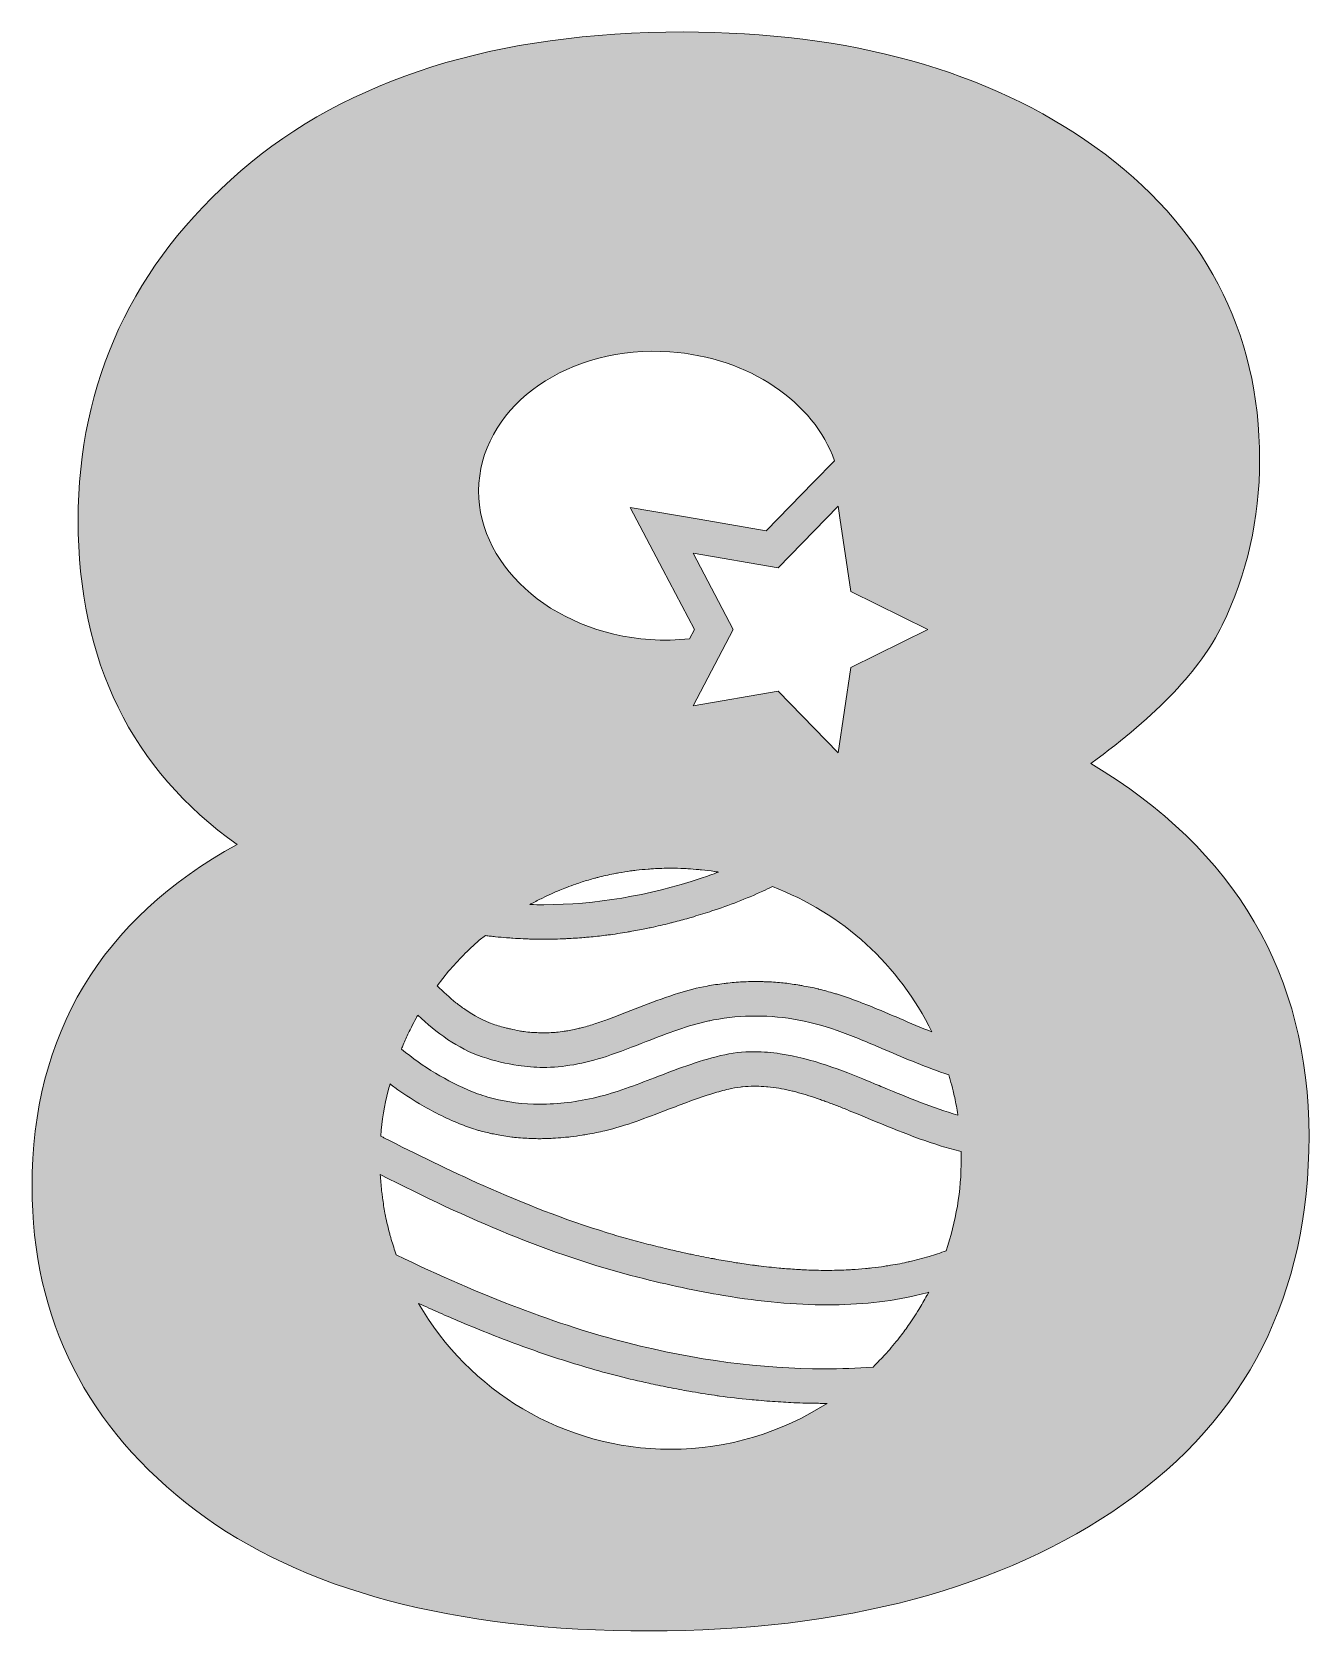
# Model space of a CAD drawing. Header units: millimetres. Extents: x -181 to -43, y -84 to 90.
import ezdxf

# ---------------------------------------------------------------- set-up
doc = ezdxf.new("R2010")
doc.units = ezdxf.units.MM
doc.header["$MEASUREMENT"] = 0
doc.layers.add('Layer 1', color=7, linetype='Continuous', lineweight=0)

msp = doc.modelspace()

# ---------------------------------------------------------------- hatches: boundary and pattern name
at = {"layer": 'Layer 1', "transparency": 33554687}
h = msp.add_hatch(color=7, dxfattribs=at)
h.dxf.hatch_style = 2
edge = h.paths.add_edge_path()
edge.add_spline(control_points=[(-82, -42.3), (-82.61, -42.51), (-83.23, -42.71), (-83.86, -42.9), (-84.58, -43.11), (-85.31, -43.3), (-86.04, -43.47), (-86.04, -43.48), (-86.05, -43.48), (-86.05, -43.48), (-86.7, -43.63), (-87.36, -43.76), (-88.03, -43.87), (-88.24, -43.9), (-88.45, -43.93), (-88.66, -43.96), (-89.13, -44.04), (-89.6, -44.1), (-90.08, -44.15), (-90.31, -44.18), (-90.54, -44.2), (-90.78, -44.23), (-91.27, -44.27), (-91.75, -44.31), (-92.24, -44.34), (-92.45, -44.35), (-92.65, -44.36), (-92.86, -44.37), (-93.54, -44.4), (-94.23, -44.42), (-94.93, -44.42), (-94.93, -44.42), (-94.94, -44.42), (-94.95, -44.42), (-94.99, -44.42), (-95.02, -44.42), (-95.06, -44.42), (-95.77, -44.42), (-96.47, -44.4), (-97.18, -44.37), (-97.4, -44.36), (-97.62, -44.35), (-97.84, -44.34), (-98.42, -44.3), (-99, -44.27), (-99.58, -44.22), (-99.65, -44.21), (-99.73, -44.21), (-99.8, -44.2), (-99.91, -44.19), (-100.03, -44.18), (-100.14, -44.17), (-100.89, -44.1), (-101.63, -44.02), (-102.37, -43.93), (-102.52, -43.91), (-102.68, -43.89), (-102.83, -43.87), (-103.44, -43.79), (-104.04, -43.7), (-104.65, -43.61), (-104.87, -43.57), (-105.09, -43.54), (-105.31, -43.5), (-105.92, -43.4), (-106.54, -43.29), (-107.15, -43.18), (-107.27, -43.16), (-107.4, -43.13), (-107.53, -43.11), (-108.26, -42.97), (-108.98, -42.83), (-109.7, -42.67), (-109.89, -42.63), (-110.09, -42.59), (-110.28, -42.55), (-110.83, -42.43), (-111.38, -42.3), (-111.92, -42.18), (-112.12, -42.13), (-112.32, -42.08), (-112.52, -42.04), (-113.22, -41.87), (-113.91, -41.7), (-114.59, -41.53), (-116.01, -41.16), (-117.43, -40.76), (-118.83, -40.33), (-123.44, -38.92), (-127.92, -37.15), (-132.32, -35.19), (-135.96, -33.57), (-139.55, -31.82), (-143.11, -29.99), (-143.22, -29.93), (-143.34, -29.88), (-143.45, -29.82), (-143.32, -28.12), (-143.05, -26.47), (-142.66, -24.86), (-142.62, -24.73), (-142.54, -24.48), (-142.43, -24.14), (-142.26, -24.28), (-142.09, -24.42), (-141.91, -24.55), (-141.05, -25.17), (-140.16, -25.76), (-139.24, -26.31), (-137.87, -27.12), (-136.42, -27.84), (-134.89, -28.47), (-134.32, -28.71), (-133.73, -28.92), (-133.13, -29.1), (-133.06, -29.12), (-133, -29.14), (-132.93, -29.17), (-132.8, -29.2), (-132.67, -29.24), (-132.55, -29.27), (-132.11, -29.39), (-131.66, -29.5), (-131.21, -29.59), (-131.11, -29.61), (-131.02, -29.64), (-130.92, -29.65), (-130.35, -29.77), (-129.78, -29.85), (-129.2, -29.92), (-129.1, -29.93), (-129, -29.95), (-128.9, -29.96), (-128.32, -30.02), (-127.73, -30.06), (-127.14, -30.08), (-127.06, -30.09), (-126.98, -30.09), (-126.91, -30.09), (-126.67, -30.09), (-126.43, -30.1), (-126.19, -30.1), (-125.97, -30.1), (-125.75, -30.09), (-125.53, -30.08), (-125.26, -30.07), (-125, -30.07), (-124.74, -30.06), (-124.35, -30.04), (-123.96, -30), (-123.57, -29.97), (-123.32, -29.94), (-123.08, -29.93), (-122.83, -29.9), (-122.4, -29.85), (-121.98, -29.78), (-121.56, -29.72), (-121.35, -29.68), (-121.15, -29.66), (-120.95, -29.62), (-120.32, -29.51), (-119.7, -29.38), (-119.09, -29.24), (-117.94, -28.96), (-116.81, -28.61), (-115.69, -28.22), (-114.58, -27.83), (-113.47, -27.41), (-112.36, -26.98), (-110.71, -26.34), (-109.05, -25.7), (-107.35, -25.18), (-106.78, -25.01), (-106.21, -24.85), (-105.63, -24.71), (-105.63, -24.71), (-105.63, -24.71), (-105.63, -24.71), (-105.21, -24.61), (-104.79, -24.54), (-104.36, -24.49), (-104.28, -24.48), (-104.2, -24.47), (-104.12, -24.46), (-103.71, -24.42), (-103.3, -24.39), (-102.89, -24.39), (-102.86, -24.39), (-102.83, -24.39), (-102.8, -24.39), (-102.75, -24.39), (-102.7, -24.39), (-102.65, -24.39), (-102.28, -24.4), (-101.91, -24.42), (-101.54, -24.45), (-101.49, -24.45), (-101.44, -24.45), (-101.39, -24.46), (-100.99, -24.5), (-100.59, -24.55), (-100.19, -24.62), (-100.09, -24.64), (-100, -24.65), (-99.91, -24.67), (-99.51, -24.74), (-99.11, -24.83), (-98.71, -24.92), (-98.68, -24.93), (-98.64, -24.94), (-98.61, -24.95), (-98.23, -25.04), (-97.85, -25.15), (-97.46, -25.26), (-97.38, -25.29), (-97.29, -25.31), (-97.21, -25.34), (-96.81, -25.46), (-96.42, -25.59), (-96.03, -25.72), (-95.95, -25.75), (-95.88, -25.77), (-95.8, -25.8), (-95.62, -25.86), (-95.45, -25.93), (-95.27, -25.99), (-95.09, -26.06), (-94.91, -26.12), (-94.73, -26.19), (-94.67, -26.21), (-94.61, -26.23), (-94.55, -26.26), (-94.16, -26.41), (-93.76, -26.56), (-93.37, -26.71), (-93.28, -26.75), (-93.19, -26.79), (-93.09, -26.83), (-92.72, -26.98), (-92.34, -27.13), (-91.97, -27.28), (-88.82, -28.57), (-85.74, -29.91), (-82.54, -30.9), (-81.83, -31.12), (-81.11, -31.32), (-80.38, -31.5), (-80.38, -31.76), (-80.36, -32.02), (-80.36, -32.28), (-80.36, -35.78), (-80.94, -39.15), (-82, -42.3)], knot_values=[0, 0, 0, 0, 1, 1, 1, 2, 2, 2, 3, 3, 3, 4, 4, 4, 5, 5, 5, 6, 6, 6, 7, 7, 7, 8, 8, 8, 9, 9, 9, 10, 10, 10, 11, 11, 11, 12, 12, 12, 13, 13, 13, 14, 14, 14, 15, 15, 15, 16, 16, 16, 17, 17, 17, 18, 18, 18, 19, 19, 19, 20, 20, 20, 21, 21, 21, 22, 22, 22, 23, 23, 23, 24, 24, 24, 25, 25, 25, 26, 26, 26, 27, 27, 27, 28, 28, 28, 29, 29, 29, 30, 30, 30, 31, 31, 31, 32, 32, 32, 33, 33, 33, 34, 34, 34, 35, 35, 35, 36, 36, 36, 37, 37, 37, 38, 38, 38, 39, 39, 39, 40, 40, 40, 41, 41, 41, 42, 42, 42, 43, 43, 43, 44, 44, 44, 45, 45, 45, 46, 46, 46, 47, 47, 47, 48, 48, 48, 49, 49, 49, 50, 50, 50, 51, 51, 51, 52, 52, 52, 53, 53, 53, 54, 54, 54, 55, 55, 55, 56, 56, 56, 57, 57, 57, 58, 58, 58, 59, 59, 59, 60, 60, 60, 61, 61, 61, 62, 62, 62, 63, 63, 63, 64, 64, 64, 65, 65, 65, 66, 66, 66, 67, 67, 67, 68, 68, 68, 69, 69, 69, 70, 70, 70, 71, 71, 71, 72, 72, 72, 73, 73, 73, 74, 74, 74, 75, 75, 75, 76, 76, 76, 77, 77, 77, 78, 78, 78, 79, 79, 79, 80, 80, 80, 81, 81, 81, 82, 82, 82, 83, 83, 83, 84, 84, 84, 84], degree=3, periodic=0)
edge = h.paths.add_edge_path()
edge.add_spline(control_points=[(-84.09, -47.15), (-84.37, -47.67), (-84.66, -48.18), (-84.96, -48.68), (-85.15, -48.98), (-85.34, -49.28), (-85.54, -49.57), (-85.73, -49.86), (-85.92, -50.15), (-86.12, -50.43), (-86.44, -50.88), (-86.76, -51.31), (-87.1, -51.74), (-87.32, -52.03), (-87.55, -52.31), (-87.79, -52.6), (-88.02, -52.87), (-88.25, -53.15), (-88.5, -53.41), (-88.88, -53.84), (-89.27, -54.25), (-89.68, -54.66), (-89.77, -54.75), (-89.85, -54.84), (-89.94, -54.93), (-89.95, -54.93), (-89.96, -54.93), (-89.97, -54.93), (-91.69, -55.07), (-93.46, -55.13), (-95.24, -55.13), (-102.05, -55.13), (-109.24, -54.18), (-116.6, -52.31), (-124.23, -50.36), (-132.26, -47.31), (-141.77, -42.74), (-141.77, -42.74), (-141.77, -42.74), (-141.77, -42.73), (-141.8, -42.66), (-141.82, -42.59), (-141.84, -42.52), (-142.03, -41.96), (-142.2, -41.41), (-142.36, -40.85), (-142.4, -40.72), (-142.44, -40.59), (-142.47, -40.46), (-142.65, -39.81), (-142.8, -39.16), (-142.93, -38.51), (-142.96, -38.4), (-142.97, -38.29), (-142.99, -38.19), (-143.1, -37.64), (-143.18, -37.08), (-143.26, -36.53), (-143.28, -36.34), (-143.31, -36.15), (-143.33, -35.96), (-143.4, -35.37), (-143.45, -34.79), (-143.49, -34.19), (-143.49, -34.13), (-143.5, -34.07), (-143.51, -34), (-143.51, -34), (-143.51, -34), (-143.5, -34), (-138.69, -36.45), (-134.11, -38.61), (-129.55, -40.47), (-124.91, -42.37), (-120.3, -43.94), (-115.51, -45.16), (-112.2, -46.01), (-109.1, -46.66), (-106.18, -47.15), (-102.11, -47.83), (-98.38, -48.17), (-94.95, -48.17), (-91.44, -48.17), (-88.16, -47.82), (-85.19, -47.13), (-84.77, -47.03), (-84.34, -46.92), (-83.92, -46.81), (-83.91, -46.81), (-83.9, -46.81), (-83.89, -46.8), (-83.96, -46.92), (-84.03, -47.03), (-84.09, -47.15)], knot_values=[0, 0, 0, 0, 1, 1, 1, 2, 2, 2, 3, 3, 3, 4, 4, 4, 5, 5, 5, 6, 6, 6, 7, 7, 7, 8, 8, 8, 9, 9, 9, 10, 10, 10, 11, 11, 11, 12, 12, 12, 13, 13, 13, 14, 14, 14, 15, 15, 15, 16, 16, 16, 17, 17, 17, 18, 18, 18, 19, 19, 19, 20, 20, 20, 21, 21, 21, 22, 22, 22, 23, 23, 23, 24, 24, 24, 25, 25, 25, 26, 26, 26, 27, 27, 27, 28, 28, 28, 29, 29, 29, 30, 30, 30, 31, 31, 31, 31], degree=3, periodic=0)
edge = h.paths.add_edge_path()
edge.add_spline(control_points=[(-111.96, -63.87), (-123.66, -63.87), (-133.88, -57.48), (-139.34, -48.01), (-137.83, -48.7), (-136.32, -49.37), (-134.8, -50.01), (-132.55, -50.96), (-130.29, -51.86), (-128.01, -52.69), (-125.72, -53.52), (-123.41, -54.28), (-121.06, -54.97), (-119.89, -55.31), (-118.71, -55.64), (-117.52, -55.94), (-116.46, -56.21), (-115.4, -56.46), (-114.32, -56.7), (-114, -56.77), (-113.67, -56.83), (-113.35, -56.9), (-112.56, -57.07), (-111.78, -57.22), (-110.99, -57.37), (-110.64, -57.43), (-110.3, -57.5), (-109.95, -57.56), (-109.02, -57.72), (-108.09, -57.87), (-107.16, -58), (-106.98, -58.03), (-106.81, -58.06), (-106.64, -58.08), (-105.54, -58.23), (-104.43, -58.36), (-103.33, -58.47), (-103.02, -58.5), (-102.72, -58.52), (-102.41, -58.55), (-101.59, -58.62), (-100.77, -58.68), (-99.95, -58.73), (-99.59, -58.75), (-99.23, -58.77), (-98.87, -58.79), (-98, -58.83), (-97.14, -58.86), (-96.28, -58.87), (-96.02, -58.87), (-95.76, -58.88), (-95.49, -58.88), (-95.41, -58.88), (-95.33, -58.89), (-95.24, -58.89), (-95.14, -58.89), (-95.04, -58.88), (-94.94, -58.88), (-99.86, -62.03), (-105.7, -63.87), (-111.96, -63.87)], knot_values=[0, 0, 0, 0, 1, 1, 1, 2, 2, 2, 3, 3, 3, 4, 4, 4, 5, 5, 5, 6, 6, 6, 7, 7, 7, 8, 8, 8, 9, 9, 9, 10, 10, 10, 11, 11, 11, 12, 12, 12, 13, 13, 13, 14, 14, 14, 15, 15, 15, 16, 16, 16, 17, 17, 17, 18, 18, 18, 19, 19, 19, 20, 20, 20, 20], degree=3, periodic=0)
edge = h.paths.add_edge_path()
edge.add_spline(control_points=[(-132.78, 41.17), (-132.18, 49.81), (-122.89, 56.21), (-112.02, 55.46), (-103.38, 54.87), (-96.37, 49.95), (-94.13, 43.62), (-94.13, 43.62), (-96.41, 41.29), (-96.41, 41.29), (-96.41, 41.29), (-101.56, 36), (-101.56, 36), (-101.56, 36), (-108.85, 37.25), (-108.85, 37.25), (-108.85, 37.25), (-116.34, 38.53), (-116.34, 38.53), (-116.34, 38.53), (-112.8, 31.81), (-112.8, 31.81), (-112.8, 31.81), (-109.36, 25.26), (-109.36, 25.26), (-109.36, 25.26), (-109.89, 24.26), (-109.89, 24.26), (-111.28, 24.11), (-112.7, 24.07), (-114.16, 24.17), (-125.03, 24.92), (-133.37, 32.53), (-132.78, 41.17)], knot_values=[0, 0, 0, 0, 1, 1, 1, 2, 2, 2, 3, 3, 3, 4, 4, 4, 5, 5, 5, 6, 6, 6, 7, 7, 7, 8, 8, 8, 9, 9, 9, 10, 10, 10, 11, 11, 11, 11], degree=3, periodic=0)
edge = h.paths.add_edge_path()
edge.add_spline(control_points=[(-93.54, 37.41), (-93.54, 37.41), (-92.37, 29.41), (-92.37, 29.41), (-92.37, 29.41), (-83.98, 25.26), (-83.98, 25.26), (-83.98, 25.26), (-92.37, 21.12), (-92.37, 21.12), (-92.37, 21.12), (-93.72, 11.86), (-93.72, 11.86), (-93.72, 11.86), (-100.26, 18.56), (-100.26, 18.56), (-100.26, 18.56), (-109.48, 16.98), (-109.48, 16.98), (-109.48, 16.98), (-105.13, 25.26), (-105.13, 25.26), (-105.13, 25.26), (-105.13, 25.27), (-105.13, 25.27), (-105.13, 25.27), (-109.48, 33.55), (-109.48, 33.55), (-109.48, 33.55), (-100.26, 31.97), (-100.26, 31.97), (-100.26, 31.97), (-93.72, 38.67), (-93.72, 38.67), (-93.72, 38.67), (-93.54, 37.41), (-93.54, 37.41)], knot_values=[0, 0, 0, 0, 1, 1, 1, 2, 2, 2, 3, 3, 3, 4, 4, 4, 5, 5, 5, 6, 6, 6, 7, 7, 7, 8, 8, 8, 9, 9, 9, 10, 10, 10, 11, 11, 11, 12, 12, 12, 12], degree=3, periodic=0)
edge = h.paths.add_edge_path()
edge.add_spline(control_points=[(-127.26, -4.64), (-127.19, -4.6), (-127.11, -4.56), (-127.04, -4.52), (-126.66, -4.31), (-126.27, -4.12), (-125.88, -3.93), (-125.55, -3.77), (-125.22, -3.61), (-124.89, -3.46), (-124.59, -3.33), (-124.3, -3.2), (-124, -3.08), (-123.75, -2.97), (-123.49, -2.87), (-123.24, -2.77), (-122.91, -2.65), (-122.59, -2.53), (-122.26, -2.42), (-122.03, -2.34), (-121.8, -2.26), (-121.57, -2.18), (-121.11, -2.04), (-120.65, -1.9), (-120.18, -1.78), (-120.07, -1.75), (-119.97, -1.71), (-119.86, -1.69), (-119.28, -1.54), (-118.7, -1.41), (-118.11, -1.29), (-117.94, -1.26), (-117.75, -1.23), (-117.57, -1.19), (-117.15, -1.12), (-116.72, -1.05), (-116.29, -0.99), (-116.08, -0.96), (-115.88, -0.93), (-115.67, -0.91), (-115.24, -0.86), (-114.81, -0.82), (-114.37, -0.79), (-114.19, -0.77), (-114, -0.75), (-113.81, -0.74), (-113.2, -0.71), (-112.58, -0.69), (-111.96, -0.69), (-111.45, -0.69), (-110.95, -0.7), (-110.44, -0.72), (-110.32, -0.73), (-110.2, -0.74), (-110.09, -0.75), (-109.68, -0.77), (-109.28, -0.8), (-108.88, -0.84), (-108.78, -0.85), (-108.68, -0.86), (-108.58, -0.87), (-108.12, -0.92), (-107.65, -0.97), (-107.19, -1.04), (-107.17, -1.05), (-107.15, -1.05), (-107.14, -1.05), (-107, -1.07), (-106.86, -1.09), (-106.73, -1.11), (-106.74, -1.11), (-106.75, -1.12), (-106.76, -1.12), (-107.37, -1.35), (-108, -1.57), (-108.63, -1.78), (-114.4, -3.69), (-120.15, -4.66), (-125.73, -4.66), (-126.24, -4.66), (-126.74, -4.66), (-127.24, -4.64), (-127.25, -4.64), (-127.26, -4.64), (-127.26, -4.64)], knot_values=[0, 0, 0, 0, 1, 1, 1, 2, 2, 2, 3, 3, 3, 4, 4, 4, 5, 5, 5, 6, 6, 6, 7, 7, 7, 8, 8, 8, 9, 9, 9, 10, 10, 10, 11, 11, 11, 12, 12, 12, 13, 13, 13, 14, 14, 14, 15, 15, 15, 16, 16, 16, 17, 17, 17, 18, 18, 18, 19, 19, 19, 20, 20, 20, 21, 21, 21, 22, 22, 22, 23, 23, 23, 24, 24, 24, 25, 25, 25, 26, 26, 26, 27, 27, 27, 28, 28, 28, 28], degree=3, periodic=0)
edge = h.paths.add_edge_path()
edge.add_spline(control_points=[(-87.04, -17.04), (-88.12, -16.58), (-89.21, -16.11), (-90.3, -15.67), (-90.85, -15.45), (-91.4, -15.24), (-91.95, -15.03), (-92.53, -14.81), (-93.12, -14.62), (-93.7, -14.43), (-93.85, -14.39), (-94, -14.34), (-94.15, -14.3), (-94.71, -14.13), (-95.26, -13.97), (-95.82, -13.84), (-95.85, -13.83), (-95.88, -13.82), (-95.92, -13.81), (-96.5, -13.68), (-97.08, -13.56), (-97.67, -13.46), (-97.82, -13.43), (-97.97, -13.41), (-98.12, -13.38), (-98.65, -13.29), (-99.19, -13.22), (-99.73, -13.16), (-99.78, -13.16), (-99.84, -13.15), (-99.9, -13.14), (-100.48, -13.09), (-101.07, -13.05), (-101.66, -13.03), (-101.81, -13.03), (-101.96, -13.02), (-102.11, -13.02), (-102.29, -13.02), (-102.47, -13.01), (-102.65, -13.01), (-103.02, -13.01), (-103.38, -13.02), (-103.75, -13.03), (-103.8, -13.04), (-103.86, -13.04), (-103.91, -13.04), (-104.51, -13.06), (-105.1, -13.11), (-105.71, -13.18), (-105.85, -13.19), (-106, -13.21), (-106.14, -13.23), (-106.75, -13.3), (-107.36, -13.39), (-107.98, -13.5), (-109.03, -13.69), (-110.06, -13.96), (-111.08, -14.28), (-113.63, -15.06), (-116.1, -16.14), (-118.6, -17.06), (-118.67, -17.08), (-118.75, -17.11), (-118.82, -17.14), (-119.25, -17.29), (-119.68, -17.44), (-120.11, -17.59), (-120.6, -17.75), (-121.08, -17.89), (-121.56, -18.02), (-121.71, -18.06), (-121.86, -18.09), (-122.01, -18.12), (-122.1, -18.14), (-122.18, -18.16), (-122.27, -18.18), (-122.5, -18.23), (-122.74, -18.29), (-122.97, -18.33), (-123.16, -18.37), (-123.34, -18.39), (-123.52, -18.41), (-123.8, -18.46), (-124.08, -18.5), (-124.36, -18.53), (-124.55, -18.55), (-124.75, -18.55), (-124.94, -18.56), (-125.2, -18.58), (-125.46, -18.6), (-125.73, -18.6), (-125.76, -18.6), (-125.78, -18.6), (-125.81, -18.6), (-126.03, -18.6), (-126.26, -18.58), (-126.48, -18.57), (-126.67, -18.56), (-126.86, -18.56), (-127.06, -18.55), (-127.33, -18.52), (-127.6, -18.48), (-127.87, -18.45), (-128.05, -18.42), (-128.23, -18.4), (-128.41, -18.37), (-128.71, -18.32), (-129.02, -18.25), (-129.33, -18.17), (-129.48, -18.14), (-129.63, -18.11), (-129.79, -18.07), (-130.26, -17.95), (-130.73, -17.81), (-131.22, -17.65), (-132.31, -17.28), (-133.33, -16.72), (-134.31, -16.03), (-134.64, -15.81), (-134.96, -15.56), (-135.28, -15.31), (-135.98, -14.75), (-136.66, -14.13), (-137.33, -13.47), (-137.33, -13.47), (-136.07, -11.89), (-136.07, -11.89), (-135.05, -10.69), (-133.93, -9.57), (-132.75, -8.53), (-132.75, -8.53), (-132.07, -8.01), (-132.07, -8.01), (-131.89, -8.03), (-131.72, -8.06), (-131.55, -8.08), (-131.36, -8.1), (-131.17, -8.12), (-130.98, -8.14), (-130.57, -8.18), (-130.17, -8.22), (-129.77, -8.25), (-129.54, -8.27), (-129.31, -8.28), (-129.09, -8.3), (-128.72, -8.32), (-128.34, -8.34), (-127.97, -8.36), (-127.74, -8.37), (-127.5, -8.38), (-127.27, -8.39), (-126.9, -8.4), (-126.53, -8.4), (-126.16, -8.41), (-126.02, -8.41), (-125.88, -8.41), (-125.73, -8.41), (-125.66, -8.41), (-125.58, -8.41), (-125.51, -8.41), (-124.82, -8.41), (-124.14, -8.39), (-123.45, -8.36), (-123.38, -8.36), (-123.31, -8.35), (-123.23, -8.35), (-122.61, -8.32), (-121.99, -8.28), (-121.37, -8.23), (-121.18, -8.21), (-120.99, -8.2), (-120.8, -8.18), (-120.21, -8.12), (-119.61, -8.06), (-119.02, -7.98), (-118.92, -7.97), (-118.82, -7.96), (-118.72, -7.95), (-118.04, -7.86), (-117.36, -7.76), (-116.68, -7.64), (-116.51, -7.61), (-116.33, -7.58), (-116.15, -7.55), (-115.61, -7.45), (-115.07, -7.35), (-114.53, -7.24), (-114.36, -7.2), (-114.2, -7.17), (-114.04, -7.14), (-113.37, -6.99), (-112.7, -6.84), (-112.03, -6.67), (-111.9, -6.64), (-111.77, -6.6), (-111.64, -6.57), (-111.09, -6.43), (-110.53, -6.28), (-109.98, -6.12), (-109.8, -6.07), (-109.62, -6.01), (-109.44, -5.96), (-108.77, -5.76), (-108.11, -5.56), (-107.45, -5.34), (-105.59, -4.72), (-103.74, -4.01), (-101.93, -3.19), (-101.58, -3.04), (-101.24, -2.85), (-100.89, -2.69), (-93.29, -5.54), (-87.07, -11.25), (-83.54, -18.49), (-84.71, -18.03), (-85.87, -17.54), (-87.04, -17.04)], knot_values=[0, 0, 0, 0, 1, 1, 1, 2, 2, 2, 3, 3, 3, 4, 4, 4, 5, 5, 5, 6, 6, 6, 7, 7, 7, 8, 8, 8, 9, 9, 9, 10, 10, 10, 11, 11, 11, 12, 12, 12, 13, 13, 13, 14, 14, 14, 15, 15, 15, 16, 16, 16, 17, 17, 17, 18, 18, 18, 19, 19, 19, 20, 20, 20, 21, 21, 21, 22, 22, 22, 23, 23, 23, 24, 24, 24, 25, 25, 25, 26, 26, 26, 27, 27, 27, 28, 28, 28, 29, 29, 29, 30, 30, 30, 31, 31, 31, 32, 32, 32, 33, 33, 33, 34, 34, 34, 35, 35, 35, 36, 36, 36, 37, 37, 37, 38, 38, 38, 39, 39, 39, 40, 40, 40, 41, 41, 41, 42, 42, 42, 43, 43, 43, 44, 44, 44, 45, 45, 45, 46, 46, 46, 47, 47, 47, 48, 48, 48, 49, 49, 49, 50, 50, 50, 51, 51, 51, 52, 52, 52, 53, 53, 53, 54, 54, 54, 55, 55, 55, 56, 56, 56, 57, 57, 57, 58, 58, 58, 59, 59, 59, 60, 60, 60, 61, 61, 61, 62, 62, 62, 63, 63, 63, 64, 64, 64, 65, 65, 65, 66, 66, 66, 67, 67, 67, 68, 68, 68, 69, 69, 69, 70, 70, 70, 71, 71, 71, 72, 72, 72, 72], degree=3, periodic=0)
edge = h.paths.add_edge_path()
edge.add_spline(control_points=[(-81.7, -23.16), (-81.64, -23.34), (-81.61, -23.53), (-81.56, -23.71), (-81.44, -24.1), (-81.34, -24.49), (-81.24, -24.89), (-81.19, -25.14), (-81.13, -25.38), (-81.07, -25.63), (-80.94, -26.25), (-80.82, -26.86), (-80.73, -27.48), (-80.72, -27.5), (-80.72, -27.52), (-80.72, -27.53), (-80.72, -27.53), (-80.72, -27.53), (-80.72, -27.53), (-83.43, -26.75), (-86.11, -25.64), (-88.88, -24.5), (-89.43, -24.27), (-89.99, -24.04), (-90.55, -23.81), (-93.29, -22.69), (-96.56, -21.37), (-100.03, -20.86), (-100.95, -20.73), (-101.87, -20.64), (-102.8, -20.64), (-104.08, -20.64), (-105.33, -20.78), (-106.51, -21.07), (-109.05, -21.68), (-111.4, -22.59), (-113.68, -23.47), (-115.85, -24.3), (-117.89, -25.09), (-119.97, -25.59), (-122.08, -26.1), (-124.17, -26.35), (-126.19, -26.35), (-127.98, -26.35), (-129.66, -26.13), (-131.24, -25.73), (-132, -25.53), (-132.75, -25.3), (-133.46, -25.01), (-136.3, -23.83), (-138.85, -22.3), (-141.19, -20.35), (-141.12, -20.18), (-141.07, -20.03), (-141.01, -19.89), (-140.83, -19.45), (-140.64, -19.02), (-140.43, -18.59), (-140.33, -18.37), (-140.21, -18.17), (-140.11, -17.96), (-139.94, -17.64), (-139.78, -17.32), (-139.6, -17), (-139.54, -16.89), (-139.49, -16.77), (-139.42, -16.66), (-139.42, -16.67), (-139.42, -16.67), (-139.41, -16.67), (-137.41, -18.55), (-135.12, -20.29), (-132.42, -21.2), (-131.08, -21.65), (-129.79, -21.95), (-128.52, -22.14), (-127.61, -22.27), (-126.71, -22.35), (-125.81, -22.35), (-123.63, -22.35), (-121.37, -21.96), (-118.92, -21.15), (-117.45, -20.66), (-116.01, -20.09), (-114.62, -19.55), (-112.26, -18.63), (-110.03, -17.77), (-107.79, -17.3), (-107.63, -17.27), (-107.46, -17.22), (-107.3, -17.19), (-105.74, -16.9), (-104.17, -16.76), (-102.65, -16.76), (-99.55, -16.76), (-96.48, -17.34), (-93.26, -18.55), (-91.73, -19.12), (-90.21, -19.76), (-88.61, -20.45), (-86.39, -21.39), (-84.11, -22.37), (-81.71, -23.16), (-81.71, -23.16), (-81.7, -23.16), (-81.7, -23.16)], knot_values=[0, 0, 0, 0, 1, 1, 1, 2, 2, 2, 3, 3, 3, 4, 4, 4, 5, 5, 5, 6, 6, 6, 7, 7, 7, 8, 8, 8, 9, 9, 9, 10, 10, 10, 11, 11, 11, 12, 12, 12, 13, 13, 13, 14, 14, 14, 15, 15, 15, 16, 16, 16, 17, 17, 17, 18, 18, 18, 19, 19, 19, 20, 20, 20, 21, 21, 21, 22, 22, 22, 23, 23, 23, 24, 24, 24, 25, 25, 25, 26, 26, 26, 27, 27, 27, 28, 28, 28, 29, 29, 29, 30, 30, 30, 31, 31, 31, 32, 32, 32, 33, 33, 33, 34, 34, 34, 35, 35, 35, 35], degree=3, periodic=0)
edge = h.paths.add_edge_path()
edge.add_spline(control_points=[(-66.27, 10.7), (-59.04, 15.97), (-54.35, 20.91), (-52, 25.74), (-49.3, 31.26), (-47.93, 37.3), (-47.93, 43.7), (-47.93, 57.78), (-53.95, 69.24), (-65.83, 77.75), (-77.39, 86.04), (-92.45, 90.24), (-110.59, 90.24), (-130.88, 90.24), (-147.05, 85.16), (-158.66, 75.13), (-170.39, 65), (-176.34, 52.22), (-176.34, 37.14), (-176.34, 21.84), (-170.53, 10.01), (-159.06, 1.89), (-173.86, -6.24), (-181.35, -18.73), (-181.35, -35.3), (-181.35, -49.75), (-175.38, -61.59), (-163.58, -70.5), (-152.04, -79.22), (-135.46, -83.63), (-114.29, -83.63), (-93.15, -83.63), (-75.81, -79), (-62.75, -69.85), (-49.35, -60.47), (-42.56, -47), (-42.56, -29.81), (-42.56, -12.31), (-50.53, 1.3), (-66.27, 10.7)], knot_values=[0, 0, 0, 0, 1, 1, 1, 2, 2, 2, 3, 3, 3, 4, 4, 4, 5, 5, 5, 6, 6, 6, 7, 7, 7, 8, 8, 8, 9, 9, 9, 10, 10, 10, 11, 11, 11, 12, 12, 12, 13, 13, 13, 13], degree=3, periodic=0)

# ---------------------------------------------------------------- linework, layer by layer
at = {"layer": 'Layer 1'}
for points, knots in [([(-66.27, 10.7), (-59.04, 15.97), (-54.35, 20.91), (-52, 25.74), (-49.3, 31.26), (-47.93, 37.3), (-47.93, 43.7), (-47.93, 57.78), (-53.95, 69.24), (-65.83, 77.75), (-77.39, 86.04), (-92.45, 90.24), (-110.59, 90.24), (-130.88, 90.24), (-147.05, 85.16), (-158.66, 75.13), (-170.39, 65), (-176.34, 52.22), (-176.34, 37.14), (-176.34, 21.84), (-170.53, 10.01), (-159.06, 1.89), (-173.86, -6.24), (-181.35, -18.73), (-181.35, -35.3), (-181.35, -49.75), (-175.38, -61.59), (-163.58, -70.5), (-152.04, -79.22), (-135.46, -83.63), (-114.29, -83.63), (-93.15, -83.63), (-75.81, -79), (-62.75, -69.85), (-49.35, -60.47), (-42.56, -47), (-42.56, -29.81), (-42.56, -12.31), (-50.53, 1.3), (-66.27, 10.7)], [0, 0, 0, 0, 1, 1, 1, 2, 2, 2, 3, 3, 3, 4, 4, 4, 5, 5, 5, 6, 6, 6, 7, 7, 7, 8, 8, 8, 9, 9, 9, 10, 10, 10, 11, 11, 11, 12, 12, 12, 13, 13, 13, 13]), ([(-132.78, 41.17), (-132.18, 49.81), (-122.89, 56.21), (-112.02, 55.46), (-103.38, 54.87), (-96.37, 49.95), (-94.13, 43.62), (-94.13, 43.62), (-96.41, 41.29), (-96.41, 41.29), (-96.41, 41.29), (-101.56, 36), (-101.56, 36), (-101.56, 36), (-108.85, 37.25), (-108.85, 37.25), (-108.85, 37.25), (-116.34, 38.53), (-116.34, 38.53), (-116.34, 38.53), (-112.8, 31.81), (-112.8, 31.81), (-112.8, 31.81), (-109.36, 25.26), (-109.36, 25.26), (-109.36, 25.26), (-109.89, 24.26), (-109.89, 24.26), (-111.28, 24.11), (-112.7, 24.07), (-114.16, 24.17), (-125.03, 24.92), (-133.37, 32.53), (-132.78, 41.17)], [0, 0, 0, 0, 1, 1, 1, 2, 2, 2, 3, 3, 3, 4, 4, 4, 5, 5, 5, 6, 6, 6, 7, 7, 7, 8, 8, 8, 9, 9, 9, 10, 10, 10, 11, 11, 11, 11]), ([(-93.54, 37.41), (-93.54, 37.41), (-92.37, 29.41), (-92.37, 29.41), (-92.37, 29.41), (-83.98, 25.26), (-83.98, 25.26), (-83.98, 25.26), (-92.37, 21.12), (-92.37, 21.12), (-92.37, 21.12), (-93.72, 11.86), (-93.72, 11.86), (-93.72, 11.86), (-100.26, 18.56), (-100.26, 18.56), (-100.26, 18.56), (-109.48, 16.98), (-109.48, 16.98), (-109.48, 16.98), (-105.13, 25.26), (-105.13, 25.26), (-105.13, 25.26), (-105.13, 25.27), (-105.13, 25.27), (-105.13, 25.27), (-109.48, 33.55), (-109.48, 33.55), (-109.48, 33.55), (-100.26, 31.97), (-100.26, 31.97), (-100.26, 31.97), (-93.72, 38.67), (-93.72, 38.67), (-93.72, 38.67), (-93.54, 37.41), (-93.54, 37.41)], [0, 0, 0, 0, 1, 1, 1, 2, 2, 2, 3, 3, 3, 4, 4, 4, 5, 5, 5, 6, 6, 6, 7, 7, 7, 8, 8, 8, 9, 9, 9, 10, 10, 10, 11, 11, 11, 12, 12, 12, 12]), ([(-127.26, -4.64), (-127.19, -4.6), (-127.11, -4.56), (-127.04, -4.52), (-126.66, -4.31), (-126.27, -4.12), (-125.88, -3.93), (-125.55, -3.77), (-125.22, -3.61), (-124.89, -3.46), (-124.59, -3.33), (-124.3, -3.2), (-124, -3.08), (-123.75, -2.97), (-123.49, -2.87), (-123.24, -2.77), (-122.91, -2.65), (-122.59, -2.53), (-122.26, -2.42), (-122.03, -2.34), (-121.8, -2.26), (-121.57, -2.18), (-121.11, -2.04), (-120.65, -1.9), (-120.18, -1.78), (-120.07, -1.75), (-119.97, -1.71), (-119.86, -1.69), (-119.28, -1.54), (-118.7, -1.41), (-118.11, -1.29), (-117.94, -1.26), (-117.75, -1.23), (-117.57, -1.19), (-117.15, -1.12), (-116.72, -1.05), (-116.29, -0.99), (-116.08, -0.96), (-115.88, -0.93), (-115.67, -0.91), (-115.24, -0.86), (-114.81, -0.82), (-114.37, -0.79), (-114.19, -0.77), (-114, -0.75), (-113.81, -0.74), (-113.2, -0.71), (-112.58, -0.69), (-111.96, -0.69), (-111.45, -0.69), (-110.95, -0.7), (-110.44, -0.72), (-110.32, -0.73), (-110.2, -0.74), (-110.09, -0.75), (-109.68, -0.77), (-109.28, -0.8), (-108.88, -0.84), (-108.78, -0.85), (-108.68, -0.86), (-108.58, -0.87), (-108.12, -0.92), (-107.65, -0.97), (-107.19, -1.04), (-107.17, -1.05), (-107.15, -1.05), (-107.14, -1.05), (-107, -1.07), (-106.86, -1.09), (-106.73, -1.11), (-106.74, -1.11), (-106.75, -1.12), (-106.76, -1.12), (-107.37, -1.35), (-108, -1.57), (-108.63, -1.78), (-114.4, -3.69), (-120.15, -4.66), (-125.73, -4.66), (-126.24, -4.66), (-126.74, -4.66), (-127.24, -4.64), (-127.25, -4.64), (-127.26, -4.64), (-127.26, -4.64)], [0, 0, 0, 0, 1, 1, 1, 2, 2, 2, 3, 3, 3, 4, 4, 4, 5, 5, 5, 6, 6, 6, 7, 7, 7, 8, 8, 8, 9, 9, 9, 10, 10, 10, 11, 11, 11, 12, 12, 12, 13, 13, 13, 14, 14, 14, 15, 15, 15, 16, 16, 16, 17, 17, 17, 18, 18, 18, 19, 19, 19, 20, 20, 20, 21, 21, 21, 22, 22, 22, 23, 23, 23, 24, 24, 24, 25, 25, 25, 26, 26, 26, 27, 27, 27, 28, 28, 28, 28]), ([(-87.04, -17.04), (-88.12, -16.58), (-89.21, -16.11), (-90.3, -15.67), (-90.85, -15.45), (-91.4, -15.24), (-91.95, -15.03), (-92.53, -14.81), (-93.12, -14.62), (-93.7, -14.43), (-93.85, -14.39), (-94, -14.34), (-94.15, -14.3), (-94.71, -14.13), (-95.26, -13.97), (-95.82, -13.84), (-95.85, -13.83), (-95.88, -13.82), (-95.92, -13.81), (-96.5, -13.68), (-97.08, -13.56), (-97.67, -13.46), (-97.82, -13.43), (-97.97, -13.41), (-98.12, -13.38), (-98.65, -13.29), (-99.19, -13.22), (-99.73, -13.16), (-99.78, -13.16), (-99.84, -13.15), (-99.9, -13.14), (-100.48, -13.09), (-101.07, -13.05), (-101.66, -13.03), (-101.81, -13.03), (-101.96, -13.02), (-102.11, -13.02), (-102.29, -13.02), (-102.47, -13.01), (-102.65, -13.01), (-103.02, -13.01), (-103.38, -13.02), (-103.75, -13.03), (-103.8, -13.04), (-103.86, -13.04), (-103.91, -13.04), (-104.51, -13.06), (-105.1, -13.11), (-105.71, -13.18), (-105.85, -13.19), (-106, -13.21), (-106.14, -13.23), (-106.75, -13.3), (-107.36, -13.39), (-107.98, -13.5), (-109.03, -13.69), (-110.06, -13.96), (-111.08, -14.28), (-113.63, -15.06), (-116.1, -16.14), (-118.6, -17.06), (-118.67, -17.08), (-118.75, -17.11), (-118.82, -17.14), (-119.25, -17.29), (-119.68, -17.44), (-120.11, -17.59), (-120.6, -17.75), (-121.08, -17.89), (-121.56, -18.02), (-121.71, -18.06), (-121.86, -18.09), (-122.01, -18.12), (-122.1, -18.14), (-122.18, -18.16), (-122.27, -18.18), (-122.5, -18.23), (-122.74, -18.29), (-122.97, -18.33), (-123.16, -18.37), (-123.34, -18.39), (-123.52, -18.41), (-123.8, -18.46), (-124.08, -18.5), (-124.36, -18.53), (-124.55, -18.55), (-124.75, -18.55), (-124.94, -18.56), (-125.2, -18.58), (-125.46, -18.6), (-125.73, -18.6), (-125.76, -18.6), (-125.78, -18.6), (-125.81, -18.6), (-126.03, -18.6), (-126.26, -18.58), (-126.48, -18.57), (-126.67, -18.56), (-126.86, -18.56), (-127.06, -18.55), (-127.33, -18.52), (-127.6, -18.48), (-127.87, -18.45), (-128.05, -18.42), (-128.23, -18.4), (-128.41, -18.37), (-128.71, -18.32), (-129.02, -18.25), (-129.33, -18.17), (-129.48, -18.14), (-129.63, -18.11), (-129.79, -18.07), (-130.26, -17.95), (-130.73, -17.81), (-131.22, -17.65), (-132.31, -17.28), (-133.33, -16.72), (-134.31, -16.03), (-134.64, -15.81), (-134.96, -15.56), (-135.28, -15.31), (-135.98, -14.75), (-136.66, -14.13), (-137.33, -13.47), (-137.33, -13.47), (-136.07, -11.89), (-136.07, -11.89), (-135.05, -10.69), (-133.93, -9.57), (-132.75, -8.53), (-132.75, -8.53), (-132.07, -8.01), (-132.07, -8.01), (-131.89, -8.03), (-131.72, -8.06), (-131.55, -8.08), (-131.36, -8.1), (-131.17, -8.12), (-130.98, -8.14), (-130.57, -8.18), (-130.17, -8.22), (-129.77, -8.25), (-129.54, -8.27), (-129.31, -8.28), (-129.09, -8.3), (-128.72, -8.32), (-128.34, -8.34), (-127.97, -8.36), (-127.74, -8.37), (-127.5, -8.38), (-127.27, -8.39), (-126.9, -8.4), (-126.53, -8.4), (-126.16, -8.41), (-126.02, -8.41), (-125.88, -8.41), (-125.73, -8.41), (-125.66, -8.41), (-125.58, -8.41), (-125.51, -8.41), (-124.82, -8.41), (-124.14, -8.39), (-123.45, -8.36), (-123.38, -8.36), (-123.31, -8.35), (-123.23, -8.35), (-122.61, -8.32), (-121.99, -8.28), (-121.37, -8.23), (-121.18, -8.21), (-120.99, -8.2), (-120.8, -8.18), (-120.21, -8.12), (-119.61, -8.06), (-119.02, -7.98), (-118.92, -7.97), (-118.82, -7.96), (-118.72, -7.95), (-118.04, -7.86), (-117.36, -7.76), (-116.68, -7.64), (-116.51, -7.61), (-116.33, -7.58), (-116.15, -7.55), (-115.61, -7.45), (-115.07, -7.35), (-114.53, -7.24), (-114.36, -7.2), (-114.2, -7.17), (-114.04, -7.14), (-113.37, -6.99), (-112.7, -6.84), (-112.03, -6.67), (-111.9, -6.64), (-111.77, -6.6), (-111.64, -6.57), (-111.09, -6.43), (-110.53, -6.28), (-109.98, -6.12), (-109.8, -6.07), (-109.62, -6.01), (-109.44, -5.96), (-108.77, -5.76), (-108.11, -5.56), (-107.45, -5.34), (-105.59, -4.72), (-103.74, -4.01), (-101.93, -3.19), (-101.58, -3.04), (-101.24, -2.85), (-100.89, -2.69), (-93.29, -5.54), (-87.07, -11.25), (-83.54, -18.49), (-84.71, -18.03), (-85.87, -17.54), (-87.04, -17.04)], [0, 0, 0, 0, 1, 1, 1, 2, 2, 2, 3, 3, 3, 4, 4, 4, 5, 5, 5, 6, 6, 6, 7, 7, 7, 8, 8, 8, 9, 9, 9, 10, 10, 10, 11, 11, 11, 12, 12, 12, 13, 13, 13, 14, 14, 14, 15, 15, 15, 16, 16, 16, 17, 17, 17, 18, 18, 18, 19, 19, 19, 20, 20, 20, 21, 21, 21, 22, 22, 22, 23, 23, 23, 24, 24, 24, 25, 25, 25, 26, 26, 26, 27, 27, 27, 28, 28, 28, 29, 29, 29, 30, 30, 30, 31, 31, 31, 32, 32, 32, 33, 33, 33, 34, 34, 34, 35, 35, 35, 36, 36, 36, 37, 37, 37, 38, 38, 38, 39, 39, 39, 40, 40, 40, 41, 41, 41, 42, 42, 42, 43, 43, 43, 44, 44, 44, 45, 45, 45, 46, 46, 46, 47, 47, 47, 48, 48, 48, 49, 49, 49, 50, 50, 50, 51, 51, 51, 52, 52, 52, 53, 53, 53, 54, 54, 54, 55, 55, 55, 56, 56, 56, 57, 57, 57, 58, 58, 58, 59, 59, 59, 60, 60, 60, 61, 61, 61, 62, 62, 62, 63, 63, 63, 64, 64, 64, 65, 65, 65, 66, 66, 66, 67, 67, 67, 68, 68, 68, 69, 69, 69, 70, 70, 70, 71, 71, 71, 72, 72, 72, 72]), ([(-81.7, -23.16), (-81.64, -23.34), (-81.61, -23.53), (-81.56, -23.71), (-81.44, -24.1), (-81.34, -24.49), (-81.24, -24.89), (-81.19, -25.14), (-81.13, -25.38), (-81.07, -25.63), (-80.94, -26.25), (-80.82, -26.86), (-80.73, -27.48), (-80.72, -27.5), (-80.72, -27.52), (-80.72, -27.53), (-80.72, -27.53), (-80.72, -27.53), (-80.72, -27.53), (-83.43, -26.75), (-86.11, -25.64), (-88.88, -24.5), (-89.43, -24.27), (-89.99, -24.04), (-90.55, -23.81), (-93.29, -22.69), (-96.56, -21.37), (-100.03, -20.86), (-100.95, -20.73), (-101.87, -20.64), (-102.8, -20.64), (-104.08, -20.64), (-105.33, -20.78), (-106.51, -21.07), (-109.05, -21.68), (-111.4, -22.59), (-113.68, -23.47), (-115.85, -24.3), (-117.89, -25.09), (-119.97, -25.59), (-122.08, -26.1), (-124.17, -26.35), (-126.19, -26.35), (-127.98, -26.35), (-129.66, -26.13), (-131.24, -25.73), (-132, -25.53), (-132.75, -25.3), (-133.46, -25.01), (-136.3, -23.83), (-138.85, -22.3), (-141.19, -20.35), (-141.12, -20.18), (-141.07, -20.03), (-141.01, -19.89), (-140.83, -19.45), (-140.64, -19.02), (-140.43, -18.59), (-140.33, -18.37), (-140.21, -18.17), (-140.11, -17.96), (-139.94, -17.64), (-139.78, -17.32), (-139.6, -17), (-139.54, -16.89), (-139.49, -16.77), (-139.42, -16.66), (-139.42, -16.67), (-139.42, -16.67), (-139.41, -16.67), (-137.41, -18.55), (-135.12, -20.29), (-132.42, -21.2), (-131.08, -21.65), (-129.79, -21.95), (-128.52, -22.14), (-127.61, -22.27), (-126.71, -22.35), (-125.81, -22.35), (-123.63, -22.35), (-121.37, -21.96), (-118.92, -21.15), (-117.45, -20.66), (-116.01, -20.09), (-114.62, -19.55), (-112.26, -18.63), (-110.03, -17.77), (-107.79, -17.3), (-107.63, -17.27), (-107.46, -17.22), (-107.3, -17.19), (-105.74, -16.9), (-104.17, -16.76), (-102.65, -16.76), (-99.55, -16.76), (-96.48, -17.34), (-93.26, -18.55), (-91.73, -19.12), (-90.21, -19.76), (-88.61, -20.45), (-86.39, -21.39), (-84.11, -22.37), (-81.71, -23.16), (-81.71, -23.16), (-81.7, -23.16), (-81.7, -23.16)], [0, 0, 0, 0, 1, 1, 1, 2, 2, 2, 3, 3, 3, 4, 4, 4, 5, 5, 5, 6, 6, 6, 7, 7, 7, 8, 8, 8, 9, 9, 9, 10, 10, 10, 11, 11, 11, 12, 12, 12, 13, 13, 13, 14, 14, 14, 15, 15, 15, 16, 16, 16, 17, 17, 17, 18, 18, 18, 19, 19, 19, 20, 20, 20, 21, 21, 21, 22, 22, 22, 23, 23, 23, 24, 24, 24, 25, 25, 25, 26, 26, 26, 27, 27, 27, 28, 28, 28, 29, 29, 29, 30, 30, 30, 31, 31, 31, 32, 32, 32, 33, 33, 33, 34, 34, 34, 35, 35, 35, 35]), ([(-82, -42.3), (-82.61, -42.51), (-83.23, -42.71), (-83.86, -42.9), (-84.58, -43.11), (-85.31, -43.3), (-86.04, -43.47), (-86.04, -43.48), (-86.05, -43.48), (-86.05, -43.48), (-86.7, -43.63), (-87.36, -43.76), (-88.03, -43.87), (-88.24, -43.9), (-88.45, -43.93), (-88.66, -43.96), (-89.13, -44.04), (-89.6, -44.1), (-90.08, -44.15), (-90.31, -44.18), (-90.54, -44.2), (-90.78, -44.23), (-91.27, -44.27), (-91.75, -44.31), (-92.24, -44.34), (-92.45, -44.35), (-92.65, -44.36), (-92.86, -44.37), (-93.54, -44.4), (-94.23, -44.42), (-94.93, -44.42), (-94.93, -44.42), (-94.94, -44.42), (-94.95, -44.42), (-94.99, -44.42), (-95.02, -44.42), (-95.06, -44.42), (-95.77, -44.42), (-96.47, -44.4), (-97.18, -44.37), (-97.4, -44.36), (-97.62, -44.35), (-97.84, -44.34), (-98.42, -44.3), (-99, -44.27), (-99.58, -44.22), (-99.65, -44.21), (-99.73, -44.21), (-99.8, -44.2), (-99.91, -44.19), (-100.03, -44.18), (-100.14, -44.17), (-100.89, -44.1), (-101.63, -44.02), (-102.37, -43.93), (-102.52, -43.91), (-102.68, -43.89), (-102.83, -43.87), (-103.44, -43.79), (-104.04, -43.7), (-104.65, -43.61), (-104.87, -43.57), (-105.09, -43.54), (-105.31, -43.5), (-105.92, -43.4), (-106.54, -43.29), (-107.15, -43.18), (-107.27, -43.16), (-107.4, -43.13), (-107.53, -43.11), (-108.26, -42.97), (-108.98, -42.83), (-109.7, -42.67), (-109.89, -42.63), (-110.09, -42.59), (-110.28, -42.55), (-110.83, -42.43), (-111.38, -42.3), (-111.92, -42.18), (-112.12, -42.13), (-112.32, -42.08), (-112.52, -42.04), (-113.22, -41.87), (-113.91, -41.7), (-114.59, -41.53), (-116.01, -41.16), (-117.43, -40.76), (-118.83, -40.33), (-123.44, -38.92), (-127.92, -37.15), (-132.32, -35.19), (-135.96, -33.57), (-139.55, -31.82), (-143.11, -29.99), (-143.22, -29.93), (-143.34, -29.88), (-143.45, -29.82), (-143.32, -28.12), (-143.05, -26.47), (-142.66, -24.86), (-142.62, -24.73), (-142.54, -24.48), (-142.43, -24.14), (-142.26, -24.28), (-142.09, -24.42), (-141.91, -24.55), (-141.05, -25.17), (-140.16, -25.76), (-139.24, -26.31), (-137.87, -27.12), (-136.42, -27.84), (-134.89, -28.47), (-134.32, -28.71), (-133.73, -28.92), (-133.13, -29.1), (-133.06, -29.12), (-133, -29.14), (-132.93, -29.17), (-132.8, -29.2), (-132.67, -29.24), (-132.55, -29.27), (-132.11, -29.39), (-131.66, -29.5), (-131.21, -29.59), (-131.11, -29.61), (-131.02, -29.64), (-130.92, -29.65), (-130.35, -29.77), (-129.78, -29.85), (-129.2, -29.92), (-129.1, -29.93), (-129, -29.95), (-128.9, -29.96), (-128.32, -30.02), (-127.73, -30.06), (-127.14, -30.08), (-127.06, -30.09), (-126.98, -30.09), (-126.91, -30.09), (-126.67, -30.09), (-126.43, -30.1), (-126.19, -30.1), (-125.97, -30.1), (-125.75, -30.09), (-125.53, -30.08), (-125.26, -30.07), (-125, -30.07), (-124.74, -30.06), (-124.35, -30.04), (-123.96, -30), (-123.57, -29.97), (-123.32, -29.94), (-123.08, -29.93), (-122.83, -29.9), (-122.4, -29.85), (-121.98, -29.78), (-121.56, -29.72), (-121.35, -29.68), (-121.15, -29.66), (-120.95, -29.62), (-120.32, -29.51), (-119.7, -29.38), (-119.09, -29.24), (-117.94, -28.96), (-116.81, -28.61), (-115.69, -28.22), (-114.58, -27.83), (-113.47, -27.41), (-112.36, -26.98), (-110.71, -26.34), (-109.05, -25.7), (-107.35, -25.18), (-106.78, -25.01), (-106.21, -24.85), (-105.63, -24.71), (-105.63, -24.71), (-105.63, -24.71), (-105.63, -24.71), (-105.21, -24.61), (-104.79, -24.54), (-104.36, -24.49), (-104.28, -24.48), (-104.2, -24.47), (-104.12, -24.46), (-103.71, -24.42), (-103.3, -24.39), (-102.89, -24.39), (-102.86, -24.39), (-102.83, -24.39), (-102.8, -24.39), (-102.75, -24.39), (-102.7, -24.39), (-102.65, -24.39), (-102.28, -24.4), (-101.91, -24.42), (-101.54, -24.45), (-101.49, -24.45), (-101.44, -24.45), (-101.39, -24.46), (-100.99, -24.5), (-100.59, -24.55), (-100.19, -24.62), (-100.09, -24.64), (-100, -24.65), (-99.91, -24.67), (-99.51, -24.74), (-99.11, -24.83), (-98.71, -24.92), (-98.68, -24.93), (-98.64, -24.94), (-98.61, -24.95), (-98.23, -25.04), (-97.85, -25.15), (-97.46, -25.26), (-97.38, -25.29), (-97.29, -25.31), (-97.21, -25.34), (-96.81, -25.46), (-96.42, -25.59), (-96.03, -25.72), (-95.95, -25.75), (-95.88, -25.77), (-95.8, -25.8), (-95.62, -25.86), (-95.45, -25.93), (-95.27, -25.99), (-95.09, -26.06), (-94.91, -26.12), (-94.73, -26.19), (-94.67, -26.21), (-94.61, -26.23), (-94.55, -26.26), (-94.16, -26.41), (-93.76, -26.56), (-93.37, -26.71), (-93.28, -26.75), (-93.19, -26.79), (-93.09, -26.83), (-92.72, -26.98), (-92.34, -27.13), (-91.97, -27.28), (-88.82, -28.57), (-85.74, -29.91), (-82.54, -30.9), (-81.83, -31.12), (-81.11, -31.32), (-80.38, -31.5), (-80.38, -31.76), (-80.36, -32.02), (-80.36, -32.28), (-80.36, -35.78), (-80.94, -39.15), (-82, -42.3)], [0, 0, 0, 0, 1, 1, 1, 2, 2, 2, 3, 3, 3, 4, 4, 4, 5, 5, 5, 6, 6, 6, 7, 7, 7, 8, 8, 8, 9, 9, 9, 10, 10, 10, 11, 11, 11, 12, 12, 12, 13, 13, 13, 14, 14, 14, 15, 15, 15, 16, 16, 16, 17, 17, 17, 18, 18, 18, 19, 19, 19, 20, 20, 20, 21, 21, 21, 22, 22, 22, 23, 23, 23, 24, 24, 24, 25, 25, 25, 26, 26, 26, 27, 27, 27, 28, 28, 28, 29, 29, 29, 30, 30, 30, 31, 31, 31, 32, 32, 32, 33, 33, 33, 34, 34, 34, 35, 35, 35, 36, 36, 36, 37, 37, 37, 38, 38, 38, 39, 39, 39, 40, 40, 40, 41, 41, 41, 42, 42, 42, 43, 43, 43, 44, 44, 44, 45, 45, 45, 46, 46, 46, 47, 47, 47, 48, 48, 48, 49, 49, 49, 50, 50, 50, 51, 51, 51, 52, 52, 52, 53, 53, 53, 54, 54, 54, 55, 55, 55, 56, 56, 56, 57, 57, 57, 58, 58, 58, 59, 59, 59, 60, 60, 60, 61, 61, 61, 62, 62, 62, 63, 63, 63, 64, 64, 64, 65, 65, 65, 66, 66, 66, 67, 67, 67, 68, 68, 68, 69, 69, 69, 70, 70, 70, 71, 71, 71, 72, 72, 72, 73, 73, 73, 74, 74, 74, 75, 75, 75, 76, 76, 76, 77, 77, 77, 78, 78, 78, 79, 79, 79, 80, 80, 80, 81, 81, 81, 82, 82, 82, 83, 83, 83, 84, 84, 84, 84]), ([(-84.09, -47.15), (-84.37, -47.67), (-84.66, -48.18), (-84.96, -48.68), (-85.15, -48.98), (-85.34, -49.28), (-85.54, -49.57), (-85.73, -49.86), (-85.92, -50.15), (-86.12, -50.43), (-86.44, -50.88), (-86.76, -51.31), (-87.1, -51.74), (-87.32, -52.03), (-87.55, -52.31), (-87.79, -52.6), (-88.02, -52.87), (-88.25, -53.15), (-88.5, -53.41), (-88.88, -53.84), (-89.27, -54.25), (-89.68, -54.66), (-89.77, -54.75), (-89.85, -54.84), (-89.94, -54.93), (-89.95, -54.93), (-89.96, -54.93), (-89.97, -54.93), (-91.69, -55.07), (-93.46, -55.13), (-95.24, -55.13), (-102.05, -55.13), (-109.24, -54.18), (-116.6, -52.31), (-124.23, -50.36), (-132.26, -47.31), (-141.77, -42.74), (-141.77, -42.74), (-141.77, -42.74), (-141.77, -42.73), (-141.8, -42.66), (-141.82, -42.59), (-141.84, -42.52), (-142.03, -41.96), (-142.2, -41.41), (-142.36, -40.85), (-142.4, -40.72), (-142.44, -40.59), (-142.47, -40.46), (-142.65, -39.81), (-142.8, -39.16), (-142.93, -38.51), (-142.96, -38.4), (-142.97, -38.29), (-142.99, -38.19), (-143.1, -37.64), (-143.18, -37.08), (-143.26, -36.53), (-143.28, -36.34), (-143.31, -36.15), (-143.33, -35.96), (-143.4, -35.37), (-143.45, -34.79), (-143.49, -34.19), (-143.49, -34.13), (-143.5, -34.07), (-143.51, -34), (-143.51, -34), (-143.51, -34), (-143.5, -34), (-138.69, -36.45), (-134.11, -38.61), (-129.55, -40.47), (-124.91, -42.37), (-120.3, -43.94), (-115.51, -45.16), (-112.2, -46.01), (-109.1, -46.66), (-106.18, -47.15), (-102.11, -47.83), (-98.38, -48.17), (-94.95, -48.17), (-91.44, -48.17), (-88.16, -47.82), (-85.19, -47.13), (-84.77, -47.03), (-84.34, -46.92), (-83.92, -46.81), (-83.91, -46.81), (-83.9, -46.81), (-83.89, -46.8), (-83.96, -46.92), (-84.03, -47.03), (-84.09, -47.15)], [0, 0, 0, 0, 1, 1, 1, 2, 2, 2, 3, 3, 3, 4, 4, 4, 5, 5, 5, 6, 6, 6, 7, 7, 7, 8, 8, 8, 9, 9, 9, 10, 10, 10, 11, 11, 11, 12, 12, 12, 13, 13, 13, 14, 14, 14, 15, 15, 15, 16, 16, 16, 17, 17, 17, 18, 18, 18, 19, 19, 19, 20, 20, 20, 21, 21, 21, 22, 22, 22, 23, 23, 23, 24, 24, 24, 25, 25, 25, 26, 26, 26, 27, 27, 27, 28, 28, 28, 29, 29, 29, 30, 30, 30, 31, 31, 31, 31]), ([(-111.96, -63.87), (-123.66, -63.87), (-133.88, -57.48), (-139.34, -48.01), (-137.83, -48.7), (-136.32, -49.37), (-134.8, -50.01), (-132.55, -50.96), (-130.29, -51.86), (-128.01, -52.69), (-125.72, -53.52), (-123.41, -54.28), (-121.06, -54.97), (-119.89, -55.31), (-118.71, -55.64), (-117.52, -55.94), (-116.46, -56.21), (-115.4, -56.46), (-114.32, -56.7), (-114, -56.77), (-113.67, -56.83), (-113.35, -56.9), (-112.56, -57.07), (-111.78, -57.22), (-110.99, -57.37), (-110.64, -57.43), (-110.3, -57.5), (-109.95, -57.56), (-109.02, -57.72), (-108.09, -57.87), (-107.16, -58), (-106.98, -58.03), (-106.81, -58.06), (-106.64, -58.08), (-105.54, -58.23), (-104.43, -58.36), (-103.33, -58.47), (-103.02, -58.5), (-102.72, -58.52), (-102.41, -58.55), (-101.59, -58.62), (-100.77, -58.68), (-99.95, -58.73), (-99.59, -58.75), (-99.23, -58.77), (-98.87, -58.79), (-98, -58.83), (-97.14, -58.86), (-96.28, -58.87), (-96.02, -58.87), (-95.76, -58.88), (-95.49, -58.88), (-95.41, -58.88), (-95.33, -58.89), (-95.24, -58.89), (-95.14, -58.89), (-95.04, -58.88), (-94.94, -58.88), (-99.86, -62.03), (-105.7, -63.87), (-111.96, -63.87)], [0, 0, 0, 0, 1, 1, 1, 2, 2, 2, 3, 3, 3, 4, 4, 4, 5, 5, 5, 6, 6, 6, 7, 7, 7, 8, 8, 8, 9, 9, 9, 10, 10, 10, 11, 11, 11, 12, 12, 12, 13, 13, 13, 14, 14, 14, 15, 15, 15, 16, 16, 16, 17, 17, 17, 18, 18, 18, 19, 19, 19, 20, 20, 20, 20])]:
    msp.add_open_spline(points, degree=3, knots=knots, dxfattribs=at)

doc.saveas('drawing.dxf')
